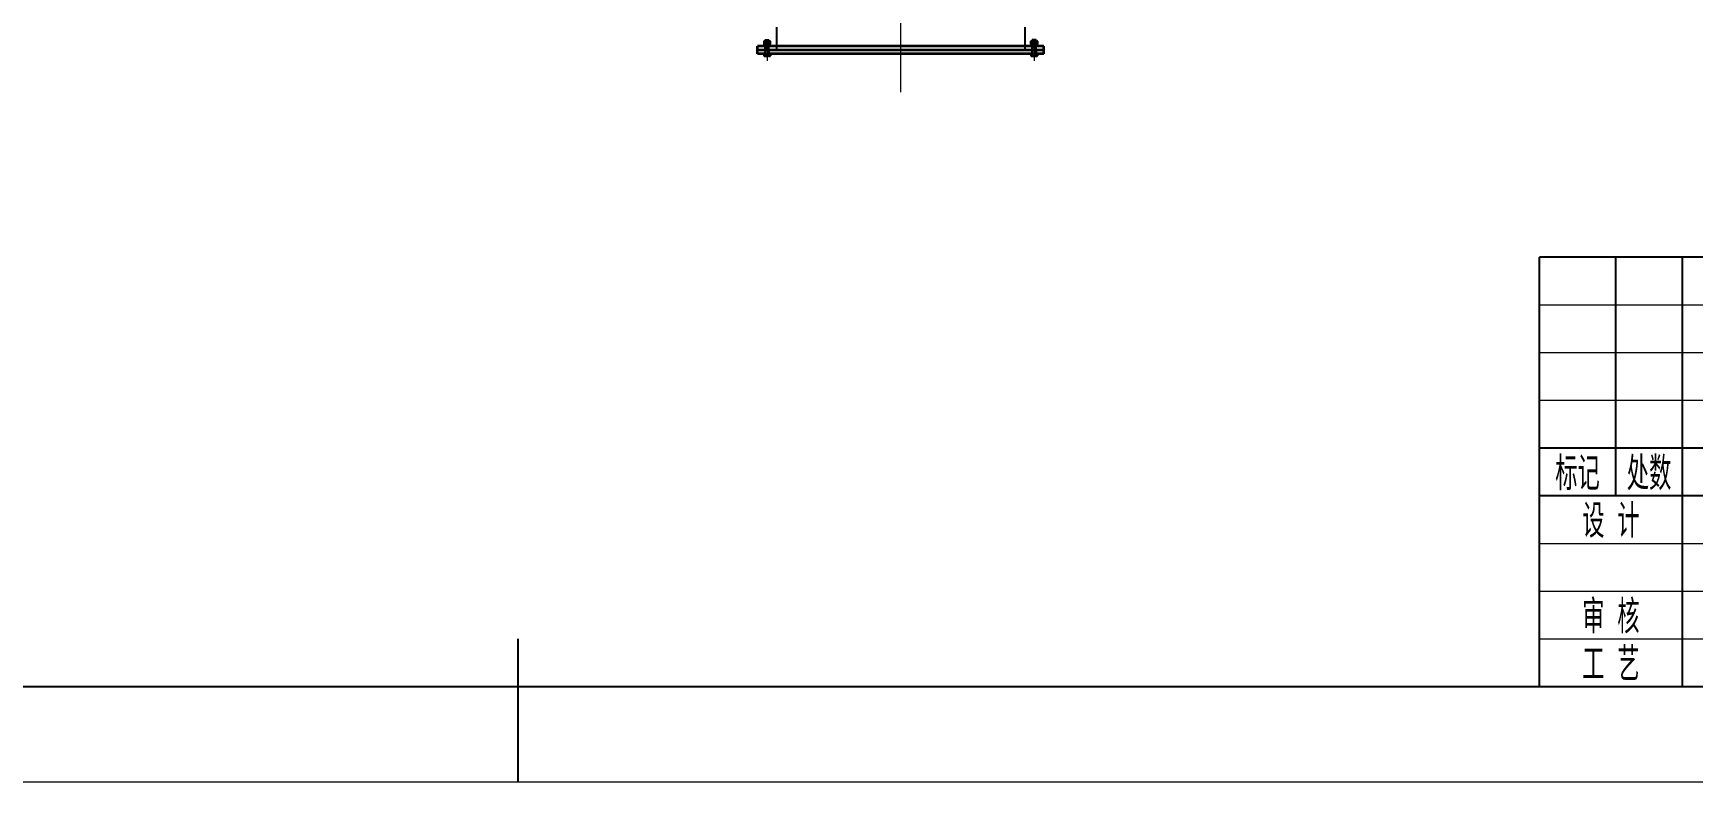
# Model space of a CAD drawing. Header units: millimetres. Extents: x -5488 to 14225, y -250 to 10250.
# Drawn here: x 5529 to 9877, y -250 to 1712 of the extents above; entities that cross this region are included whole.
import ezdxf
from ezdxf.enums import TextEntityAlignment as Align

# ---------------------------------------------------------------- set-up
doc = ezdxf.new("R2010")
doc.units = ezdxf.units.MM
doc.header["$LTSCALE"] = 250
for name, pattern in [('CENTER', [2, 1.25, -0.25, 0.25, -0.25]), ('DASHED', [0.75, 0.5, -0.25]), ('点画线', [18, 12, -2, 2, -2])]:
    doc.linetypes.add(name, pattern=pattern)
doc.layers.get('0').update_dxf_attribs({"lineweight": 25})
for name, color, linetype, lineweight in [('1轮廓实线层', 7, 'Continuous', 25), ('2细线层', 4, 'Continuous', 9), ('3中心线层', 1, 'CENTER', 15), ('4虚线层', 6, 'DASHED', 9), ('6文字层', 3, 'Continuous', 20), ('EB0', 7, 'Continuous', 35), ('中心线层', 1, '点画线', 18)]:
    doc.layers.add(name, color=color, linetype=linetype, lineweight=lineweight)
doc.layers.add('图框层', color=7, linetype='Continuous')
doc.styles.add('PC_TEXTSTYLE', font='isocp.shx', dxfattribs={"width": 0.8, "bigfont": 'hzfs.shx'})

# ---------------------------------------------------------------- blocks, each defined once
blk = doc.blocks.new('PC_TITLE_BLOCK')
at = {"layer": '1轮廓实线层'}
for p, q in [((0, 45), (-180, 45)), ((-180, 0), (-180, 45)), ((-172, 20), (-172, 45)), ((-165, 20), (-165, 45)), ((-180, 20), (-60, 20)), ((-165, 0), (-165, 20)), ((-180, 0), (0, 0))]:
    blk.add_line(p, q, dxfattribs=at)
at = {"layer": '1轮廓实线层', "color": 7}
blk.add_line((-180, 25), (-120, 25), dxfattribs=at)
at = {"layer": '2细线层'}
for p, q in [((-180, 40), (-120, 40)), ((-180, 35), (-120, 35)), ((-180, 30), (-120, 30)), ((-180, 15), (-120, 15)), ((-180, 10), (-120, 10)), ((-180, 5), (-120, 5))]:
    blk.add_line(p, q, dxfattribs=at)
at = {"layer": '6文字层', "style": 'PC_TEXTSTYLE', "width": 0.667}
for s, p in [('标记', (-176, 22.5)), ('处数', (-168.5, 22.5)), (' 设 计 ', (-172.5, 17.51)), (' 审 核 ', (-172.5, 7.5)), (' 工 艺 ', (-172.5, 2.5))]:
    blk.add_text(s, height=3.5, dxfattribs=at).set_placement(p, align=Align.MIDDLE)
at = {"layer": '6文字层', "style": 'PC_TEXTSTYLE', "flags": 8}
for tag, height, width, p, p2 in [('企业名称', 5, 1.98445, (-54.29, 34.82), (-5.27, 34.82)), ('产品名称或材料标记', 7, 0.600652, (-113.46, 28.64), (-66.42, 28.64)), ('图样名称', 5, 2.004495, (-54.79, 19.98), (-5.27, 19.98)), ('标准化', 3.5, 1.023147, (-133.83, 15.37), (-120.75, 15.37)), ('重量', 3.5, 1.408247, (-88.46, 7.54), (-76.55, 7.54)), ('比例', 3.5, 1.385287, (-73.35, 7.54), (-61.93, 7.54)), ('图样代号', 5, 2.006536, (-54.79, 5.63), (-5.52, 5.63)), ('审核', 3.5, 1.579393, (-163.99, 5.37), (-150.63, 5.37)), ('工艺', 3.5, 1.621807, (-164.21, 0.37), (-150.89, 0.37)), ('日期', 3.5, 1.560088, (-133.83, 0.37), (-120.75, 0.37)), ('共几页', 3.5, 0.557144, (-108.07, 0.63), (-101.05, 0.63))]:
    blk.add_attdef(tag, text='', height=height, dxfattribs=dict(at, width=width)).set_placement(p, p2, align=Align.FIT)
at = {"layer": '6文字层', "style": 'PC_TEXTSTYLE', "width": 9.905045, "flags": 8}
blk.add_attdef('设计', text='', height=3.5, rotation=358.4644, dxfattribs=at).set_placement((-164.23, 15.37), (-150.37, 15), align=Align.FIT)
at = {"layer": '6文字层', "color": 3, "style": 'PC_TEXTSTYLE', "width": 0.56476, "flags": 8}
blk.add_attdef('第几页', text='', height=3.5, dxfattribs=at).set_placement((-78.29, 0.75), (-71.16, 0.75), align=Align.FIT)
at = {"layer": '6文字层', "ltscale": 10, "style": 'PC_TEXTSTYLE', "flags": 1}
blk.add_attdef('图纸张数', (-58.68, -0.49), '', height=2.5, dxfattribs=at)
blk = doc.blocks.new('*U449')
at = {"layer": '1轮廓实线层'}
for p, q in [((-10, -2), (-10, 0)), ((-10, 0), (0, 0)), ((10, 0), (0, 0)), ((10, -2), (10, 0)), ((0, -2), (-10, -2)), ((0, -2), (10, -2))]:
    blk.add_line(p, q, dxfattribs=at)
at = {"layer": '3中心线层'}
blk.add_line((0, -4.1), (0, 1.8), dxfattribs=at)
at = {"layer": '4虚线层'}
for p, q in [((-5.5, -2), (-5.5, 0)), ((5.5, -2), (5.5, 0))]:
    blk.add_line(p, q, dxfattribs=at)
blk = doc.blocks.new('*U450')
blk.add_line((-7.7, -2.6), (-7.7, -1.3))
at = {"layer": '1轮廓实线层'}
for p, q in [((-7.7, -2.6), (-7.7, 0)), ((-7.7, 0), (0.6, 0)), ((0, -2.6), (-0.7, 0)), ((7.7, 0), (0.6, 0)), ((0.6, 0), (1.3, -2.6)), ((7.7, -2.6), (7.7, 0)), ((0, -2.6), (-7.7, -2.6)), ((0, -2.6), (7.7, -2.6))]:
    blk.add_line(p, q, dxfattribs=at)
at = {"layer": '3中心线层'}
blk.add_line((0, -4.7), (0, 2.1), dxfattribs=at)
at = {"layer": '4虚线层'}
for p, q in [((-5.1, -2.6), (-5.1, 0)), ((5.1, -2.6), (5.1, 0))]:
    blk.add_line(p, q, dxfattribs=at)
blk = doc.blocks.new('*U451')
for p, q in [((-6.6, 0), (6.6, 0)), ((-8.8, -8.8), (-8.8, -0.7)), ((6.6, -9.5), (-6.6, -9.5)), ((-4.4, -8.8), (-4.4, -0.7)), ((4.4, -8.8), (4.4, -0.7)), ((8.8, -0.7), (8.8, -8.8))]:
    blk.add_line(p, q)
for centre, radius, start, end in [((-6.6, -3.7), 3.75, 54.0904, 125.9096), ((-6.6, -5.8), 3.75, 234.0904, 305.9096), ((0, -13.9), 13.9, 71.5934, 108.4066), ((0, 4.4), 13.9, 251.5934, 288.4066), ((6.6, -3.7), 3.75, 54.0904, 125.9096), ((6.6, -5.8), 3.75, 234.0904, 305.9096)]:
    blk.add_arc(centre, radius, start, end)
at = {"layer": '3中心线层'}
blk.add_line((0, -9.5), (0, 0), dxfattribs=at)

msp = doc.modelspace()

# ---------------------------------------------------------------- linework, layer by layer
for p, q in [((7476.69, 1727.77), (7476.69, 1677.77)), ((8126.69, 1727.77), (8126.69, 1677.77)), ((7476.69, 1677.77), (7476.69, 1667.77)), ((8126.69, 1677.77), (8126.69, 1667.77))]:
    msp.add_line(p, q)
at = {"layer": '1轮廓实线层'}
for p, q in [((7442.9, 1657.77), (7460.49, 1657.77)), ((7442.9, 1657.77), (7442.9, 1652.33)), ((7446.69, 1657.77), (7446.69, 1694.8)), ((7446.69, 1694.8), (7456.69, 1694.8)), ((7446.69, 1674.77), (7456.69, 1674.77)), ((7447.3, 1657.77), (7447.3, 1652.33)), ((7456.09, 1657.77), (7456.09, 1652.33)), ((7456.69, 1657.77), (7456.69, 1694.8)), ((7460.49, 1657.77), (7460.49, 1652.33)), ((8160.49, 1657.77), (8142.9, 1657.77)), ((8142.9, 1657.77), (8142.9, 1652.33)), ((8146.69, 1657.77), (8146.69, 1694.8)), ((8156.69, 1694.8), (8146.69, 1694.8)), ((8156.69, 1674.77), (8146.69, 1674.77)), ((8147.3, 1657.77), (8147.3, 1652.33)), ((8156.09, 1657.77), (8156.09, 1652.33)), ((8156.69, 1657.77), (8156.69, 1694.8)), ((8160.49, 1657.77), (8160.49, 1652.33)), ((7451.69, 1651.37), (7445.1, 1651.37)), ((7458.29, 1651.37), (7451.69, 1651.37)), ((8145.1, 1651.37), (8151.69, 1651.37)), ((8151.69, 1651.37), (8158.29, 1651.37)), ((6800, -250), (6800, 125))]:
    msp.add_line(p, q, dxfattribs=at)
for centre, radius, start, end in [((7445.1, 1654.37), 3, 222.82671, 317.17329), ((7451.69, 1661.92), 10.55, 245.3704, 294.6296), ((7458.29, 1654.37), 3, 222.82671, 317.17329), ((8145.1, 1654.37), 3, 222.82671, 317.17329), ((8151.69, 1661.92), 10.55, 245.3704, 294.6296), ((8158.29, 1654.37), 3, 222.82671, 317.17329)]:
    msp.add_arc(centre, radius, start, end, dxfattribs=at)
at = {"layer": '2细线层'}
for p, q in [((7447.69, 1674.77), (7447.69, 1694.8)), ((7455.69, 1674.77), (7455.69, 1694.8)), ((8147.69, 1674.77), (8147.69, 1694.8)), ((8155.69, 1674.77), (8155.69, 1694.8)), ((-625, -250), (14225, -250))]:
    msp.add_line(p, q, dxfattribs=at)
at = {"layer": '3中心线层'}
for p, q in [((7451.69, 1696.22), (7451.69, 1639.63)), ((8151.69, 1696.22), (8151.69, 1639.63)), ((7451.69, 1658.54), (7451.69, 1688.72)), ((7451.69, 1658.54), (7451.69, 1688.72)), ((7451.69, 1658.54), (7451.69, 1688.72)), ((7451.69, 1658.54), (7451.69, 1688.72)), ((7451.69, 1677), (7451.69, 1646.82)), ((7451.69, 1677), (7451.69, 1646.82)), ((7451.69, 1677), (7451.69, 1646.82)), ((7451.69, 1677), (7451.69, 1646.82)), ((8151.69, 1658.54), (8151.69, 1688.72)), ((8151.69, 1658.54), (8151.69, 1688.72)), ((8151.69, 1658.54), (8151.69, 1688.72)), ((8151.69, 1658.54), (8151.69, 1688.72)), ((8151.69, 1677), (8151.69, 1646.82)), ((8151.69, 1677), (8151.69, 1646.82)), ((8151.69, 1677), (8151.69, 1646.82)), ((8151.69, 1677), (8151.69, 1646.82))]:
    msp.add_line(p, q, dxfattribs=at)
at = {"layer": '4虚线层'}
for p, q in [((7445.69, 1669.77), (7445.69, 1677.77)), ((7445.69, 1669.77), (7445.69, 1677.77)), ((7445.69, 1669.77), (7445.69, 1657.77)), ((7445.69, 1669.77), (7445.69, 1657.77)), ((7457.69, 1669.77), (7457.69, 1677.77)), ((7457.69, 1669.77), (7457.69, 1677.77)), ((7457.69, 1669.77), (7457.69, 1657.77)), ((7457.69, 1669.77), (7457.69, 1657.77)), ((8145.69, 1669.77), (8145.69, 1677.77)), ((8145.69, 1669.77), (8145.69, 1677.77)), ((8145.69, 1669.77), (8145.69, 1657.77)), ((8145.69, 1669.77), (8145.69, 1657.77)), ((8157.69, 1669.77), (8157.69, 1677.77)), ((8157.69, 1669.77), (8157.69, 1677.77)), ((8157.69, 1669.77), (8157.69, 1657.77)), ((8157.69, 1669.77), (8157.69, 1657.77))]:
    msp.add_line(p, q, dxfattribs=at)
at = {"layer": 'EB0'}
for p, q in [((7426.69, 1657.77), (7426.69, 1677.77)), ((8176.69, 1677.77), (7426.69, 1677.77)), ((8176.69, 1667.77), (7426.69, 1667.77)), ((8176.69, 1657.77), (7426.69, 1657.77)), ((8176.69, 1657.77), (8176.69, 1677.77))]:
    msp.add_line(p, q, dxfattribs=at)
at = {"layer": '中心线层', "linetype": '点画线', "lineweight": 18}
msp.add_line((7801.69, 8636.54), (7801.69, 1557.37), dxfattribs=at)
at = {"layer": '图框层'}
msp.add_line((0, 0), (13975, 0), dxfattribs=at)

# ---------------------------------------------------------------- block references
at = {"xscale": -1, "rotation": 180}
for name, p in [('*U449', (7451.69, 1677.77)), ('*U451', (7451.69, 1682.37)), ('*U450', (7451.69, 1679.77))]:
    msp.add_blockref(name, p, dxfattribs=at)
at = {"rotation": 180}
for name, p in [('*U449', (8151.69, 1677.77)), ('*U451', (8151.69, 1682.37)), ('*U450', (8151.69, 1679.77))]:
    msp.add_blockref(name, p, dxfattribs=at)
at = {"layer": '图框层', "xscale": 25, "yscale": 25, "zscale": 25}
msp.add_blockref('PC_TITLE_BLOCK', (13975, 0), dxfattribs=at)

doc.saveas('drawing.dxf')
